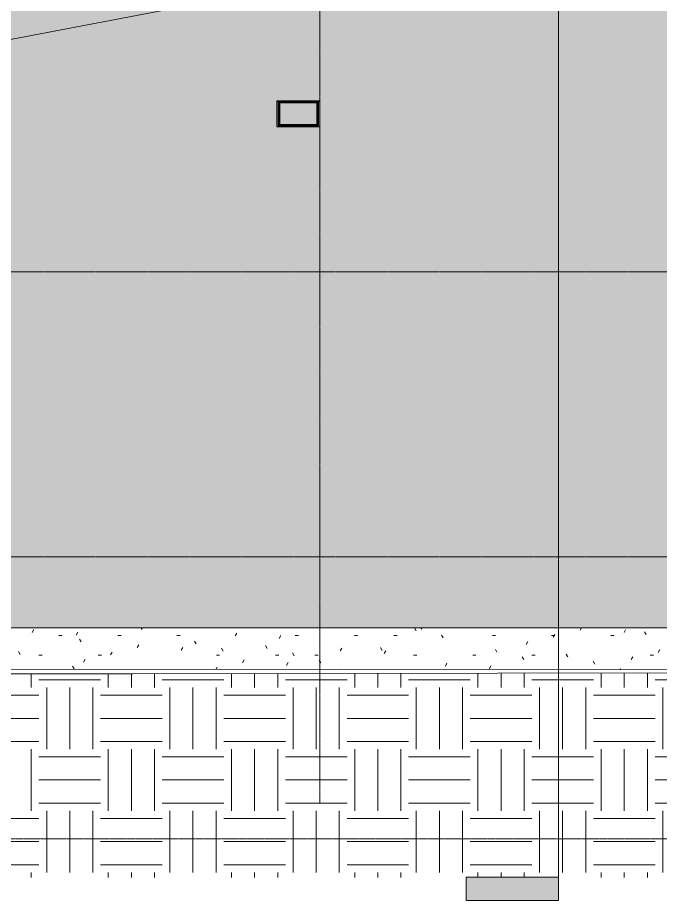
# Model space of a CAD drawing. Header units: inches. Extents: x -4221 to 4014, y -195 to 396.
# Drawn here: x 2992.8 to 3243.1, y -133.9 to 210 of the extents above; entities that cross this region are included whole.
import ezdxf

# ---------------------------------------------------------------- set-up
doc = ezdxf.new("R2010")
doc.units = ezdxf.units.IN
doc.header["$MEASUREMENT"] = 0
doc.linetypes.add('Aligning Line 1_8_', pattern=[0.25, 0.125, -0.125])
doc.linetypes.add('Grid Line 1_2_', pattern=[0.875, 0.5, -0.125, 0.125, -0.125])
for name, color, linetype, lineweight in [('A-FLOR-LEVL', 51, 'Continuous', 9), ('A-WALL', 113, 'Continuous', 13), ('A-WALL-PATT', 111, 'Continuous', 20), ('C-TOPO', 7, 'Continuous', 9), ('E-LITE-EQPM', 33, 'Continuous', 9), ('G-ANNO-SYMB', 111, 'Aligning Line 1_8_', 9), ('G-ANNO-TEXT', 231, 'Continuous', 9), ('S-GRID', 1, 'Continuous', 9)]:
    doc.layers.add(name, color=color, linetype=linetype, lineweight=lineweight)

# ---------------------------------------------------------------- blocks, each defined once
blk = doc.blocks.new('Pathway_Cooper_Streetworks_WKP_Pak_Glass - Pathway_Cooper_Streetworks_WKP_Pak_Glass-1556231-BUILDING ELEVATION - NORTH')
at = {"layer": 'E-LITE-EQPM'}
for points in [[(2769.83, 177.24), (2785.58, 177.24), (2785.58, 177.56), (2768.83, 177.56), (2768.83, 177.24), (2769.33, 177.24)], [(2769.33, 167.9), (2769.53, 168.21), (2769.53, 176.87), (2769.33, 176.87), (2769.33, 168.05)], [(2784.58, 168.44), (2784.58, 176.83), (2769.83, 176.83), (2769.83, 168.44)], [(2784.58, 176.83), (2784.58, 176.87), (2784.44, 176.83)], [(2785.08, 167.9), (2785.08, 176.87), (2784.87, 176.87), (2784.87, 168.21), (2784.98, 168.05)], [(2785.08, 167.9), (2784.87, 168.21), (2769.53, 168.21), (2769.33, 167.9), (2784.98, 167.9)], [(2784.48, 168.34), (2784.87, 168.34), (2784.87, 168.44), (2769.53, 168.44), (2769.53, 168.34), (2769.83, 168.34)], [(2784.58, 168.28), (2784.87, 168.28), (2784.87, 168.34), (2769.53, 168.34), (2769.53, 168.28), (2784.56, 168.28)], [(2784.66, 168.21), (2784.87, 168.21), (2784.87, 168.28), (2769.53, 168.28), (2769.53, 168.21), (2784.58, 168.21)]]:
    blk.add_hatch(color=256, dxfattribs=at).paths.add_polyline_path(points, flags=0)
h = blk.add_hatch(color=256, dxfattribs=at)
h.paths.add_polyline_path([(2769.33, 167.52), (2785.58, 167.52), (2785.58, 177.24), (2768.83, 177.24), (2768.83, 167.52)], flags=0)
h.paths.add_polyline_path([(2785.08, 167.9), (2769.33, 167.9), (2769.33, 176.87), (2785.08, 176.87)], flags=0)
h = blk.add_hatch(color=256, dxfattribs=at)
h.paths.add_polyline_path([(2769.53, 168.44), (2769.83, 168.44), (2769.83, 176.87), (2769.53, 176.83), (2769.53, 176.72)], flags=0)
h.paths.add_polyline_path([(2784.58, 168.44), (2784.87, 168.44), (2784.87, 176.87), (2784.58, 176.83), (2784.58, 168.84)], flags=0)
for p, q in [((2768.83, 177.56), (2785.58, 177.56)), ((2768.83, 177.24), (2768.83, 177.56)), ((2768.83, 177.24), (2785.58, 177.24)), ((2768.83, 167.52), (2768.83, 177.24)), ((2769.33, 176.87), (2769.33, 167.9)), ((2769.33, 176.87), (2785.08, 176.87)), ((2769.53, 176.87), (2769.53, 168.21)), ((2769.83, 168.44), (2769.83, 176.83)), ((2769.96, 176.83), (2769.83, 176.83)), ((2769.83, 168.44), (2769.83, 176.83)), ((2784.58, 176.83), (2769.83, 176.83)), ((2769.96, 176.83), (2769.96, 168.44)), ((2784.44, 168.44), (2784.44, 176.83)), ((2784.58, 176.83), (2784.44, 176.83)), ((2784.58, 176.83), (2784.58, 168.44)), ((2784.58, 176.83), (2784.58, 168.44)), ((2784.87, 168.21), (2784.87, 176.87)), ((2785.08, 167.9), (2785.08, 176.87)), ((2785.58, 177.56), (2785.58, 177.24)), ((2785.58, 177.24), (2785.58, 167.52)), ((2785.58, 167.52), (2768.83, 167.52)), ((2769.33, 167.9), (2769.53, 168.21)), ((2769.33, 167.9), (2785.08, 167.9)), ((2769.53, 168.44), (2769.83, 168.44)), ((2784.87, 168.34), (2769.53, 168.34)), ((2784.87, 168.34), (2769.53, 168.34)), ((2784.87, 168.28), (2769.53, 168.28)), ((2769.53, 168.21), (2784.87, 168.21)), ((2769.83, 168.44), (2769.96, 168.44)), ((2769.83, 168.44), (2784.58, 168.44)), ((2784.44, 168.44), (2784.58, 168.44)), ((2784.58, 168.44), (2784.87, 168.44)), ((2785.08, 167.9), (2784.87, 168.21))]:
    blk.add_line(p, q, dxfattribs=at)
blk = doc.blocks.new('Section - 3_32_ x 3_8_-54337-BUILDING ELEVATION - NORTH')
at = {"layer": 'G-ANNO-SYMB', "linetype": 'Continuous'}
blk.add_hatch(color=256, dxfattribs=at).paths.add_polyline_path([(2512.89, -96), (2548.89, -96), (2548.89, -105), (2512.89, -105)], flags=0)
for p, q in [((2512.89, -96), (2512.89, -105)), ((2548.89, -96), (2512.89, -96)), ((2548.89, -105), (2548.89, -96)), ((2512.89, -105), (2548.89, -105))]:
    blk.add_line(p, q, dxfattribs=at)

msp = doc.modelspace()

# ---------------------------------------------------------------- hatches: boundary and pattern name
at = {"layer": 'A-WALL-PATT', "lineweight": 9}
h = msp.add_hatch(dxfattribs=at)
h.set_pattern_fill('FP_26', color=9, style=0, pattern_type=2)
h.set_pattern_definition([(90, (2854.442, 0), (-16, 1e-15), [16, 0, 0, 0]), (90, (2848.442, 0), (-16, 1e-15), [16, 0, 0, 0]), (90, (2849.442, 0), (-16, 1e-15), [2.143, -13.857]), (90, (2843.442, 0), (-16, 1e-15), [16, 0, 0, 0]), (90, (2849.442, 3.214), (-16, 1e-15), [2.143, -13.857]), (90, (2849.442, 6.429), (-16, 1e-15), [2.143, -13.857]), (90, (2849.442, 9.643), (-16, 1e-15), [2.143, -13.857]), (90, (2849.442, 12.857), (-16, 1e-15), [2.143, -13.857]), (90, (2853.442, 0), (-16, 1e-15), [2.143, -13.857]), (90, (2853.442, 3.214), (-16, 1e-15), [2.143, -13.857]), (90, (2853.442, 6.429), (-16, 1e-15), [2.143, -13.857]), (90, (2853.442, 9.643), (-16, 1e-15), [2.143, -13.857]), (90, (2853.442, 12.857), (-16, 1e-15), [2.143, -13.857])])
h.paths.add_polyline_path([(3037.63547, -27.63512), (3321.63167, -27.63512), (3321.63167, 0), (3326.00456, 0), (3326.00456, 215.13552), (2874.69206, 215.13552), (2874.69206, 208.63552), (2843.44206, 208.63552), (2843.44206, 42), (2978.63618, 41.97444), (2978.89926, 41.83645), (2978.97239, 41.78033), (2979.09158, 41.625), (2979.16651, 41.44411), (2979.19206, 41.05589), (2979.19206, 0), (2984.69206, 0), (2984.69206, -27.63512), (3010.49846, -27.63512)], flags=0)
h.paths.add_polyline_path([(2872.21706, 0), (2872.21706, 16), (2843.44206, 16), (2843.44206, 0), (2848.24848, 0)], flags=0)
h.paths.add_polyline_path([(2873.71706, 0), (2906.79206, 0), (2906.79206, 16), (2873.71706, 16)], flags=0)
h.paths.add_polyline_path([(2977.44206, 0), (2977.69206, 0), (2977.69206, 16), (2977.44206, 16), (2977.44206, 1.96079)], flags=0)
h.paths.add_polyline_path([(2975.94206, 0), (2975.94206, 16), (2942.86706, 16), (2942.86706, 0), (2973.67323, 0)], flags=0)
h.paths.add_polyline_path([(2908.29206, 0), (2941.36706, 0), (2941.36706, 16), (2908.29206, 16)], flags=0)
h.paths.add_polyline_path([(2843.44206, 17.5), (2872.21706, 17.5), (2872.21706, 40.5), (2843.44206, 40.5), (2843.44206, 23.10554)], flags=0)
h.paths.add_polyline_path([(2931.86498, 17.5), (2941.36706, 17.5), (2941.36706, 40.5), (2908.29206, 40.5), (2908.29206, 17.5), (2910.96085, 17.5)], flags=0)
h.paths.add_polyline_path([(2942.86706, 17.5), (2975.94206, 17.5), (2975.94206, 40.5), (2942.86706, 40.5), (2942.86706, 30.15379)], flags=0)
h.paths.add_polyline_path([(2906.79206, 17.5), (2906.79206, 40.5), (2873.71706, 40.5), (2873.71706, 17.5), (2900.50879, 17.5)], flags=0)
h.paths.add_polyline_path([(2977.69206, 17.5), (2977.69206, 40.5), (2977.44206, 40.5), (2977.44206, 17.5)], flags=0)
h.paths.add_polyline_path([(3109.90456, 167.52387), (3093.75456, 167.52387), (3093.75456, 177.5633), (3110.50456, 177.5633), (3110.50456, 167.52387), (3110.00456, 167.52387)], flags=0)
h = msp.add_hatch(dxfattribs=at)
h.set_pattern_fill('FP_23', color=9, style=0, pattern_type=2)
h.set_pattern_definition([(0, (1273.043, 0), (30.72, 7.68), [1.267, -21.773, 1.267, -21.773, -122.88]), (0, (1273.043, 0), (30.72, 7.68), [-46.08, 1.267, -44.813, 1.267, -21.773, -53.76]), (0, (1273.043, 0), (30.72, 7.68), [-115.2, 1.267, -14.093, 1.267, -37.133]), (120, (1284.563, 3.84), (-22.011075, 22.7643), [1.267, -21.773, 1.267, -21.773, -122.88]), (120, (1284.563, 3.84), (-22.011075, 22.7643), [-46.08, 1.267, -44.813, 1.267, -21.773, -53.76]), (120, (1284.563, 3.84), (-22.011075, 22.7643), [-115.2, 1.267, -14.093, 1.267, -37.133]), (240, (1288.403, 19.2), (-8.708925, -30.4443), [1.267, -21.773, 1.267, -21.773, -122.88]), (240, (1288.403, 19.2), (-8.708925, -30.4443), [-46.08, 1.267, -44.813, 1.267, -21.773, -53.76]), (240, (1288.403, 19.2), (-8.708925, -30.4443), [-115.2, 1.267, -14.093, 1.267, -37.133])])
h.paths.add_polyline_path([(3326.44206, -44.16037), (3326.44206, -27.63512), (2984.69206, -27.63512), (2984.69206, 0), (2981.19206, 0), (2981.19218, -6), (2981.69206, -6.00628), (2981.69206, -42.48025), (2988.47206, -43.84337), (3325.75279, -44.16037)], flags=0)
at = {"layer": 'C-TOPO'}
h = msp.add_hatch(dxfattribs=at)
h.set_pattern_fill('FP_27', color=256, style=0, pattern_type=2)
h.set_pattern_definition([(0, (1273.043, 0), (24, 24), [24, -24]), (0, (1273.043, 9), (24, 24), [24, -24]), (0, (1273.043, 18), (24, 24), [24, -24]), (90, (1276.043, 21), (-24, 24), [24, -24]), (90, (1285.043, 21), (-24, 24), [24, -24]), (90, (1294.043, 21), (-24, 24), [24, -24])])
h.paths.add_polyline_path([(3799.10301, -124.90771), (3893.45473, -124.90771), (3893.45473, -45.59844), (3545.82204, -45.59873), (3503.8478, -45.30654), (3391.75573, -45.19677), (3300.01232, -45.12917), (3037.63547, -45.59873), (2795.44206, -45.59873), (2795.44206, -124.90771), (3796.33806, -124.90771)], flags=0)

# ---------------------------------------------------------------- linework, layer by layer
at = {"layer": 'A-FLOR-LEVL', "linetype": 'Grid Line 1_2_'}
for p, q in [((1121.02297, 111), (3990.12424, 111)), ((1121.02297, 0), (3990.12424, 0))]:
    msp.add_line(p, q, dxfattribs=at)
at = {"layer": 'A-WALL', "lineweight": 9}
msp.add_line((2984.69206, -27.63512), (3327.10475, -27.63512), dxfattribs=at)
at = {"layer": 'C-TOPO'}
for p, q in [((3336.44206, -44.17041), (2981.69206, -43.837)), ((2997.10035, -45.59873), (2949.82548, -45.59873)), ((2997.10038, -45.59873), (2949.82585, -45.59873)), ((3004.27882, -45.59873), (2997.10035, -45.59873)), ((2997.10038, -45.59873), (3004.27885, -45.59873)), ((3010.49846, -45.59873), (3004.27882, -45.59873)), ((3004.27885, -45.59873), (3010.49857, -45.59873)), ((3037.63547, -45.59873), (3010.49846, -45.59873)), ((3010.49857, -45.59873), (3037.63554, -45.59873)), ((3033.87096, -45.59873), (3037.63554, -45.59873)), ((3300.01232, -45.12917), (3037.63547, -45.59873)), ((3300.01249, -45.12917), (3037.63554, -45.59873))]:
    msp.add_line(p, q, dxfattribs=at)
at = {"layer": 'G-ANNO-SYMB', "linetype": 'Continuous'}
msp.add_line((3203.47137, 326.11531), (3203.47137, -124.86426), dxfattribs=at)
at = {"layer": 'G-ANNO-SYMB'}
msp.add_line((1217.72673, -109.86125), (3893.45473, -109.86125), dxfattribs=at)
at = {"layer": 'G-ANNO-TEXT'}
msp.add_line((2745.43335, 154.71963), (3456.92043, 290.86464), dxfattribs=at)
at = {"layer": 'S-GRID', "linetype": 'Grid Line 1_2_'}
msp.add_line((3110.44206, -96), (3110.44206, 278.4221), dxfattribs=at)

# ---------------------------------------------------------------- block references
at = {"layer": 'E-LITE-EQPM'}
msp.add_blockref('Pathway_Cooper_Streetworks_WKP_Pak_Glass - Pathway_Cooper_Streetworks_WKP_Pak_Glass-1556231-BUILDING ELEVATION - NORTH', (324.92631, 0), dxfattribs=at)
at = {"layer": 'G-ANNO-SYMB', "linetype": 'Continuous'}
msp.add_blockref('Section - 3_32_ x 3_8_-54337-BUILDING ELEVATION - NORTH', (654.57964, -28.86426), dxfattribs=at)

doc.saveas('drawing.dxf')
